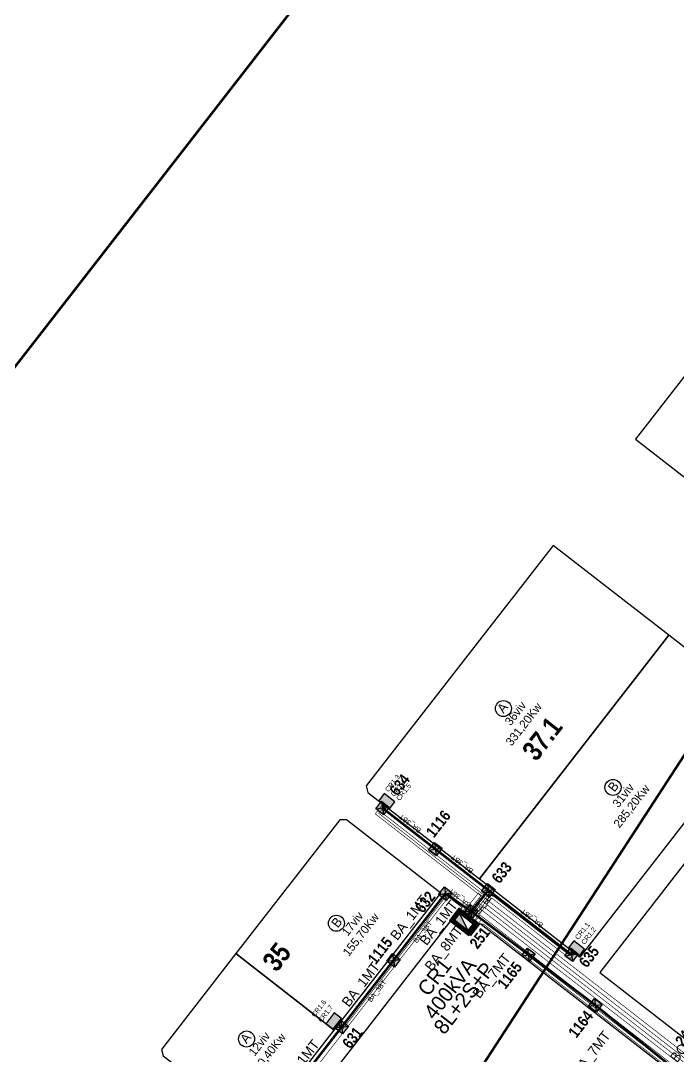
# Model space of a CAD drawing. Header units: metres. Extents: x 750363 to 753809, y 4417932 to 4421953.
# Drawn here: x 752212.2 to 752476.3, y 4419454.3 to 4419870.3 of the extents above; entities that cross this region are included whole.
import ezdxf
from ezdxf.enums import TextEntityAlignment as Align

# ---------------------------------------------------------------- set-up
doc = ezdxf.new("R2010")
doc.units = ezdxf.units.M
for name, pattern in [('RAYITAS', [0.375, 0.25, -0.125]), ('TRAZO_Y_PUNTO', [25.4, 12.7, -6.35, 0, -6.35]), ('TRAZOS2', [9.525, 6.35, -3.175]), ('VALS2', [1.25, 0.625, -0.125, 0.125, -0.125, 0.125, -0.125])]:
    doc.linetypes.add(name, pattern=pattern)
for name, color, linetype in [('--norte h4', 7, 'TRAZOS2'), ('0-LAMT_EXISTENTE', 20, 'VALS2'), ('0-MANZANAS', 10, 'Continuous'), ('0-REPARCELACION', 5, 'Continuous'), ('0-SOLAPE', 2, 'TRAZOS2'), ('1-ANILLO-MT', 40, 'Continuous'), ('1-CENTRO REPARTO-TXT', 2, 'TRAZOS2'), ('1-CONEXIÓN S.T.', 7, 'Continuous'), ('1-CT', 2, 'TRAZOS2'), ('1-DESVIO-LINEA EXISTENTE', 210, 'Continuous'), ('1-LINEAS-MT', 7, 'Continuous'), ('2-ARQUETAS-CRUCE', 10, 'Continuous'), ('2-ARQUETAS-PASO', 170, 'Continuous'), ('2-ARQUETAS-TRAFO', 7, 'Continuous'), ('2-CARGAS-BT', 7, 'Continuous'), ('2-HORNACINAS', 7, 'Continuous'), ('2-HORNACINAS-TXT-SIMPLE', 2, 'Continuous'), ('2-LINEAS-BT', 10, 'Continuous'), ('2-TEXTO ZANJA-BT', 7, 'Continuous'), ('2-TEXTO ZANJA-MT', 7, 'Continuous'), ('2-TEXTO-ARQUETA-MT', 7, 'Continuous'), ('2-ZANJAS-BT', 170, 'Continuous'), ('2-ZANJAS-MT', 10, 'Continuous')]:
    doc.layers.add(name, color=color, linetype=linetype)
doc.styles.add('Century', font='GOTHIC.TTF')
doc.styles.add('Century_1_1000', font='GOTHIC.TTF', dxfattribs={"height": 2})
doc.styles.add('Century_1_2000', font='GOTHIC.TTF', dxfattribs={"height": 4})
doc.styles.add('Century_1_2500', font='GOTHIC.TTF', dxfattribs={"height": 6})
doc.styles.add('Urbanismo_1_1000', font='swisscb.ttf', dxfattribs={"height": 3})
doc.styles.add('Urbanismo_1_2500', font='swisscb.ttf', dxfattribs={"height": 8})

# ---------------------------------------------------------------- blocks, each defined once
blk = doc.blocks.new('ct')
at = {"linetype": 'Continuous'}
h = blk.add_hatch(dxfattribs=at)
h.set_pattern_fill('ANSI31', color=253, scale=0.1, angle=-142.1201, style=0)
h.set_pattern_definition([(45, (0, -5e-10), (-0.2245064, 0.2245064), [])])
h.paths.add_polyline_path([(-1183.13, 162.26), (-1193.03, 162.26), (-1193.03, 156.06), (-1183.13, 156.06)])
h.paths.add_polyline_path([(-1184.63, 160.76), (-1184.63, 157.56), (-1191.53, 157.56), (-1191.53, 160.76)], flags=16)
blk.add_hatch(color=80, dxfattribs=at).paths.add_polyline_path([(-1191.53, 160.76), (-1191.53, 157.56), (-1184.63, 157.56)])
at = {"color": 80, "linetype": 'Continuous'}
blk.add_line((-1184.63, 157.56), (-1191.53, 160.76), dxfattribs=at)
at = {"color": 5, "linetype": 'Continuous'}
blk.add_lwpolyline([(-1193.03, 156.06), (-1183.13, 156.06), (-1183.13, 162.26), (-1193.03, 162.26)], close=True, dxfattribs=at)
at = {"color": 6, "linetype": 'Continuous'}
blk.add_lwpolyline([(-1191.53, 157.56), (-1184.63, 157.56), (-1184.63, 160.76), (-1191.53, 160.76)], close=True, dxfattribs=at)
blk = doc.blocks.new('HORNACINA')
at = {"layer": '--norte h4'}
blk.add_hatch(color=141, dxfattribs=at).paths.add_polyline_path([(-3.63, 2.72), (-3.63, -2.72), (0, -2.72), (0, 2.72)])
at = {"layer": '--norte h4', "color": 5}
blk.add_lwpolyline([(-3.63, 2.72), (-3.63, -2.72), (0, -2.72), (0, 2.72)], close=True, dxfattribs=at)
blk = doc.blocks.new('Arqueta 001')
h = blk.add_hatch(color=255)
h.dxf.hatch_style = 1
h.paths.add_polyline_path([(-1.95, 1.95), (0, 0), (1.95, 1.95)])
h.paths.add_polyline_path([(0, 0), (-1.95, -1.95), (1.95, -1.95)])
h = blk.add_hatch(color=256)
h.dxf.hatch_style = 1
h.paths.add_polyline_path([(0, 0), (-1.95, 1.95), (-1.95, -1.95)])
h.paths.add_polyline_path([(1.95, -1.95), (1.95, 1.95), (0, 0)])
h = blk.add_hatch(color=256)
h.dxf.hatch_style = 1
h.paths.add_polyline_path([(1.95, 1.95), (-1.95, 1.95), (0, 0)])
h.paths.add_polyline_path([(0, 0), (-1.95, -1.95), (1.95, -1.95)])
for p, q in [((-1.95, 1.95), (1.95, 1.95)), ((-1.95, -1.95), (-1.95, 1.95)), ((-1.95, 1.95), (1.95, -1.95)), ((1.95, 1.95), (-1.95, -1.95)), ((1.95, 1.95), (1.95, -1.95)), ((1.95, -1.95), (-1.95, -1.95))]:
    blk.add_line(p, q)

msp = doc.modelspace()

# ---------------------------------------------------------------- linework, layer by layer
at = {"layer": '0-LAMT_EXISTENTE', "color": 31, "linetype": 'TRAZO_Y_PUNTO', "ltscale": 0.5, "const_width": 1, "elevation": 1.34}
msp.add_lwpolyline([(753045.11, 4420419.53), (752998.2, 4420375.82), (752921.51, 4420256.68), (752823.67, 4420106.48), (752736.8, 4419973.28), (752651.04, 4419840.28), (752555.64, 4419693.8), (752481.48, 4419579.51), (752395.87, 4419447.82), (752322.72, 4419335.53), (752235.88, 4419201.16), (752155.11, 4419077.06), (752066.85, 4418911.37), (751999.41, 4418785), (751920.18, 4418635.76), (751935.75, 4418556.49)], dxfattribs=at)
at = {"layer": '0-REPARCELACION'}
for points in [[(752492.48, 4419745.07), (752459.16, 4419702.17), (752546.03, 4419634.7), (752576.32, 4419673.69), (752571.42, 4419677.49), (752574.46, 4419681.4)], [(752426.04, 4419659.53), (752350.99, 4419562.91), (752351.66, 4419560.28), (752396.41, 4419525.53), (752472.47, 4419623.46)], [(752472.47, 4419623.46), (752396.41, 4419525.53), (752436.85, 4419494.12), (752512.91, 4419592.05)], [(752343.08, 4419549.23), (752340.37, 4419549.23), (752298.65, 4419495.51), (752338.13, 4419464.84), (752380.87, 4419519.87)], [(752488.42, 4419544.22), (752444.74, 4419487.99), (752484.23, 4419457.32), (752527.91, 4419513.55)], [(752475.64, 4419446.26), (752396.59, 4419507.66), (752392.79, 4419502.77), (752384.97, 4419508.84), (752318.96, 4419423.86), (752326.78, 4419417.79), (752322.98, 4419412.89), (752402.03, 4419351.49)], [(752298.65, 4419495.51), (752268.79, 4419457.07), (752269.46, 4419454.46), (752307.26, 4419425.1), (752338.13, 4419464.84)]]:
    msp.add_lwpolyline(points, close=True, dxfattribs=at)
at = {"layer": '0-REPARCELACION', "color": 6}
for centre in [(752406.06, 4419593.98), (752450.08, 4419562.3), (752338.99, 4419507.71), (752302.89, 4419461.23)]:
    msp.add_circle(centre, 3.22, dxfattribs=at)
at = {"layer": '0-SOLAPE', "const_width": 1, "elevation": 1.34, "flags": 128}
msp.add_lwpolyline([(751237.24, 4418479), (753046.04, 4420807.81)], dxfattribs=at)
at = {"layer": '1-ANILLO-MT'}
msp.add_lwpolyline([(752391.27, 4419511.36, 0.25, 0.25, 0), (752396.21, 4419517.72, 0.25, 0.25, 0), (752482.45, 4419450.74, 0.25, 0.25, 0), (752842.74, 4419914.09, 0.25, 0.25, 0), (752704.5, 4420021.46, 0.25, 0.25, 0), (752316.32, 4420322.96, 0.25, 0.25, 0), (752150.7, 4420109.85, 0.25, 0.25, 0), (752140.42, 4420117.85, 0.25, 0.25, 0), (752143.84, 4420122.24, 0, 0, 0)], format="xyseb", dxfattribs=at)
at = {"layer": '1-ANILLO-MT', "const_width": 0.25}
msp.add_lwpolyline([(752392.45, 4419510.44), (752396.48, 4419515.62), (752482.44, 4419448.85), (752790.56, 4419845.09), (752796.68, 4419840.34)], dxfattribs=at)
at = {"layer": '1-CONEXIÓN S.T.', "color": 212, "const_width": 0.25}
msp.add_lwpolyline([(752390.08, 4419512.28), (752395.95, 4419519.83), (752482.32, 4419452.74), (752838.95, 4419911.34), (752310.12, 4420322.08), (751868.74, 4419754.44), (751859.69, 4419761.48), (751854.9, 4419765.19), (751775.18, 4419827.18), (751693.33, 4419721.92), (751686.41, 4419727.3), (751684.44, 4419724.77), (751672.99, 4419726.42), (751660.1, 4419724.9), (751656.41, 4419726.97), (751648.96, 4419713.91), (751618.1, 4419731.52), (751600.29, 4419740.92), (751577.68, 4419751.79), (751552.07, 4419762.75)], dxfattribs=at)
at = {"layer": '1-DESVIO-LINEA EXISTENTE'}
msp.add_lwpolyline([(752396.01, 4419507.68, 0.25, 0.25, 0), (752397.23, 4419509.26, 0.25, 0.25, 0), (752480.47, 4419444.61, 0.25, 0.25, 0), (752487.58, 4419453.76, 0.25, 0.25, 0), (752487.58, 4419453.76, 0.25, 0.25, 0), (752564.8, 4419553.01, 0.25, 0.25, 0), (752787.63, 4419839.58, 0.25, 0.25, 0), (752787.55, 4419839.64, 0.25, 0.25, 0), (752843.5, 4419911.6, 0.25, 0.25, 0), (752702.22, 4420021.33, 0.25, 0.25, 0), (752727.8, 4420054.23, 0.25, 0.25, 0), (752722.37, 4420058.45, 0.25, 0.25, 0), (752836.74, 4420205.7, 0.25, 0.25, 0), (752849.38, 4420195.87, 0.25, 0.25, 0), (752843.5, 4420188.31, 0, 0, 0)], format="xyseb", dxfattribs=at)
at = {"layer": '1-DESVIO-LINEA EXISTENTE', "linetype": 'Continuous', "const_width": 0.25}
msp.add_lwpolyline([(752480.75, 4419443.12), (752397.81, 4419507.55), (752397.19, 4419506.76)], dxfattribs=at)
at = {"layer": '1-LINEAS-MT', "color": 80, "const_width": 0.25}
for points in [[(752388.9, 4419513.2), (752389.55, 4419514.03), (752382.83, 4419519.26), (752308.1, 4419423.05), (752407.24, 4419346.04), (752400.64, 4419337.54), (752401.52, 4419336.86), (752207.9, 4419087.86), (752102.31, 4419169.97), (752100.39, 4419167.51)], [(752453.72, 4419293.05), (752456.53, 4419296.67), (752402.94, 4419338.29), (752484.27, 4419443), (752396.7, 4419511.01), (752394.82, 4419508.6)]]:
    msp.add_lwpolyline(points, dxfattribs=at)
at = {"layer": '1-LINEAS-MT', "color": 10, "const_width": 0.25}
msp.add_lwpolyline([(752559.44, 4419398.68), (752553.85, 4419391.49), (752396.74, 4419513.51), (752393.64, 4419509.52)], dxfattribs=at)
at = {"layer": '2-LINEAS-BT', "const_width": 0.25}
for points in [[(752391.3, 4419511.33), (752397.04, 4419518.71), (752354.6, 4419551.67), (752357.67, 4419555.62)], [(752358.46, 4419555.01), (752356, 4419551.85), (752398.44, 4419518.89), (752392.09, 4419510.72)], [(752392.88, 4419510.1), (752399.84, 4419519.06), (752357.41, 4419552.02), (752359.25, 4419554.39)], [(752339.24, 4419467.15), (752341.61, 4419465.31), (752383.83, 4419519.67), (752390.95, 4419514.14), (752389.72, 4419512.56)], [(752339.92, 4419468.08), (752341.53, 4419466.83), (752383.65, 4419521.07), (752392.35, 4419514.31), (752390.51, 4419511.94)], [(752393.67, 4419509.49), (752401.24, 4419519.24), (752432.62, 4419494.87), (752433.85, 4419496.45)], [(752308.67, 4419427.79), (752311.83, 4419425.33), (752384.01, 4419518.26), (752389.55, 4419513.96), (752388.93, 4419513.17)], [(752394.46, 4419508.88), (752401.42, 4419517.84), (752432.8, 4419493.47), (752434.64, 4419495.84)]]:
    msp.add_lwpolyline(points, dxfattribs=at)
at = {"layer": '2-ZANJAS-BT', "const_width": 1}
for points in [[(752357.5, 4419554.02), (752358.36, 4419555.13)], [(752378.77, 4419537.49), (752357.5, 4419554.02)], [(752400.05, 4419520.96), (752378.77, 4419537.49)], [(752361.9, 4419492.82), (752382.73, 4419519.64)], [(752382.73, 4419519.64), (752393.09, 4419512.52)], [(752400.05, 4419520.96), (752433.41, 4419495.05)], [(752393.09, 4419512.52), (752391.84, 4419510.91)], [(752433.41, 4419495.05), (752434.15, 4419496.13)], [(752341.07, 4419466.01), (752361.9, 4419492.82)], [(752310.38, 4419426.49), (752341.07, 4419466.01)], [(752341.07, 4419466.01), (752339.35, 4419467.35)]]:
    msp.add_lwpolyline(points, dxfattribs=at)
at = {"layer": '2-ZANJAS-BT', "linetype": 'RAYITAS', "ltscale": 4, "const_width": 1}
msp.add_lwpolyline([(752393.09, 4419512.52), (752400.05, 4419520.96)], dxfattribs=at)
at = {"layer": '2-ZANJAS-MT', "const_width": 1}
for points in [[(752382.73, 4419519.64), (752361.91, 4419492.82)], [(752393.09, 4419512.52), (752382.73, 4419519.64)], [(752393.09, 4419512.52), (752391.84, 4419510.91)], [(752416.19, 4419495.06), (752393.09, 4419512.52)], [(752443, 4419474.79), (752416.01, 4419495.19)], [(752361.91, 4419492.82), (752341.07, 4419466)], [(752443, 4419474.79), (752477.46, 4419447)], [(752341.08, 4419466.01), (752307.86, 4419423.23)]]:
    msp.add_lwpolyline(points, dxfattribs=at)

# ---------------------------------------------------------------- block references
at = {"layer": '1-CT', "rotation": 322.1318596409795}
msp.add_blockref('ct', (753230.39, 4418653.32, 1.34), dxfattribs=at)
msp.add_blockref('ct', (753230.39, 4418653.32, 1.34), dxfattribs=at)
at = {"layer": '2-ARQUETAS-CRUCE', "rotation": 52.16329557647375}
for p in [(752400.05, 4419520.96), (752382.73, 4419519.64)]:
    msp.add_blockref('Arqueta 001', p, dxfattribs=at)
at = {"layer": '2-ARQUETAS-PASO'}
for p, rotation in [((752357.5, 4419554.02), 52.16329557647375), ((752378.77, 4419537.49), 52.16329557647375), ((752361.91, 4419492.82), 52.16329557647375), ((752416.03, 4419495.04), 52.16329557310307), ((752433.41, 4419495.05), 52.16329557647375), ((752443, 4419474.79), 52.16329557310307), ((752341.07, 4419466.01), 52.16329557647375)]:
    msp.add_blockref('Arqueta 001', p, dxfattribs=dict(at, rotation=rotation))
at = {"layer": '2-ARQUETAS-TRAFO', "rotation": 232.1318596168665}
msp.add_blockref('Arqueta 001', (752393.09, 4419512.52), dxfattribs=at)
at = {"layer": '2-HORNACINAS'}
for p, rotation in [((752358.14, 4419555.3), 232.1262166025333), ((752434.28, 4419496.11), 232.1262166025333), ((752336.48, 4419469.58), 142.1262165960849)]:
    msp.add_blockref('HORNACINA', p, dxfattribs=dict(at, rotation=rotation))

# ---------------------------------------------------------------- texts
at = {"layer": '0-MANZANAS', "char_height": 8, "attachment_point": 1, "rotation": 52.1633, "style": 'Urbanismo_1_2500'}
for s, insert in [('\\pxqc;37.1', (752409.86, 4419573.29, 1.34)), ('\\pxqc;35', (752303.22, 4419485.59, 1.34))]:
    msp.add_mtext_dynamic_manual_height_columns(s, width=28.0708, gutter_width=40, heights=[0], dxfattribs=dict(at, insert=insert))
at = {"layer": '0-REPARCELACION', "color": 3, "char_height": 3.75, "width": 7.0666, "attachment_point": 1, "rotation": 52.1633, "style": 'Century'}
for s, insert in [('A', (752403.15, 4419594.12)), ('B', (752447.68, 4419562.47)), ('B', (752336.6, 4419507.89)), ('A', (752299.97, 4419461.38))]:
    msp.add_mtext(s, dxfattribs=dict(at, insert=insert))
at = {"layer": '1-CENTRO REPARTO-TXT', "style": 'Century_1_2500'}
for s, p in [('CR1', (752380.78, 4419484.29, 1.34)), ('400kVA', (752386.97, 4419479.61, 1.34)), ('8L+2S+P', (752392.6, 4419475.81, 1.34))]:
    msp.add_text(s, height=6, rotation=52.1319, dxfattribs=at).set_placement(p, align=Align.CENTER)
at = {"layer": '2-CARGAS-BT', "color": 5, "char_height": 3.4, "width": 7.0666, "attachment_point": 1, "rotation": 52.1633, "style": 'Century'}
for s, insert in [('36viv', (752406.3, 4419588.9)), ('331,20Kw', (752406.68, 4419580.75)), ('31viv', (752449.6, 4419555.97)), ('285,20Kw', (752449.98, 4419547.83)), ('17viv', (752340.87, 4419504.38)), ('155,70Kw', (752341.25, 4419496.24)), ('12viv', (752303.43, 4419456.13)), ('110,40Kw', (752303.8, 4419447.99))]:
    msp.add_mtext(s, dxfattribs=dict(at, insert=insert))
at = {"layer": '2-HORNACINAS-TXT-SIMPLE', "char_height": 2, "attachment_point": 1, "rotation": 52.1633, "style": 'Century_1_1000'}
for s, insert in [('\\pxql;CR1.3', (752358.32, 4419561.48)), ('\\pxql;CR1.4', (752360.63, 4419559.64)), ('\\pxql;CR1.5', (752362.79, 4419557.96)), ('\\pxql;CR1.1', (752434.6, 4419502.13)), ('\\pxql;CR1.2', (752437.1, 4419500.2)), ('\\pxql;CR1.6', (752328.73, 4419471.04)), ('\\pxql;CR1.7', (752331.45, 4419468.97))]:
    msp.add_mtext_dynamic_manual_height_columns(s, width=24.5045, gutter_width=30, heights=[0], dxfattribs=dict(at, insert=insert))
at = {"layer": '2-TEXTO ZANJA-BT', "char_height": 2, "attachment_point": 1, "style": 'Century_1_1000'}
for s, insert, rotation in [('BA_3BT', (752372.03, 4419543.81, -1.34), 142.1633), ('BA_3BT', (752392.94, 4419527.57, -1.34), 142.1633), ('BA_3BT', (752391.95, 4419513.94), 142.1633), ('BA_5BT', (752394.44, 4419512.3), 52.1633), ('BA_2BT', (752420.99, 4419505.79, -1.34), 142.1633), ('BA_3BT', (752369.72, 4419500.78), 52.1633), ('BA_3BT', (752351.32, 4419477.09), 52.1633)]:
    msp.add_mtext_dynamic_manual_height_columns(s, width=11.3987, gutter_width=10, heights=[0], dxfattribs=dict(at, insert=insert, rotation=rotation))
at = {"layer": '2-TEXTO ZANJA-MT', "char_height": 4, "attachment_point": 1, "rotation": 52.1633, "style": 'Century_1_2000'}
for s, insert in [('BA_1MT', (752360.28, 4419502.99, -8.05)), ('BA_1MT', (752372.05, 4419500.94, -8.05)), ('BA_8MT', (752374.12, 4419490.62, -8.05)), ('BA_7MT', (752393.32, 4419479.63, -8.05)), ('BA_1MT', (752340.82, 4419476.2, -8.05)), ('BC_4MT', (752472.62, 4419453.87, -8.05)), ('BA_7MT', (752433.39, 4419448.51, -8.05)), ('BA_1MT', (752316.56, 4419444.97, -8.05))]:
    msp.add_mtext_dynamic_manual_height_columns(s, width=8.2281, gutter_width=10, heights=[0], dxfattribs=dict(at, insert=insert))
at = {"layer": '2-TEXTO-ARQUETA-MT', "char_height": 4.5, "attachment_point": 5, "rotation": 52.1633, "style": 'Urbanismo_1_1000'}
for s, insert, width in [('634', (752364.4, 4419563.31, 1.34), 5.7176), ('1116', (752379.92, 4419547.66, 1.34), 5.7058), ('633', (752405.4, 4419528.09, 1.34), 5.7137), ('632', (752374.67, 4419516.25, 1.34), 5.7058), ('1115', (752356.56, 4419496.75, 1.34), 5.7058), ('251', (752396.58, 4419501.84), 5.2415), ('635', (752440.45, 4419494.27, 1.34), 5.6901), ('1165', (752408.62, 4419486.81), 5.7019), ('1164', (752437.12, 4419467.21), 5.7019), ('631', (752345.44, 4419461.72, 1.34), 5.2336), ('249', (752479.12, 4419462.68, 1.34), 5.6901)]:
    msp.add_mtext(s, dxfattribs=dict(at, insert=insert, width=width))

doc.saveas('drawing.dxf')
